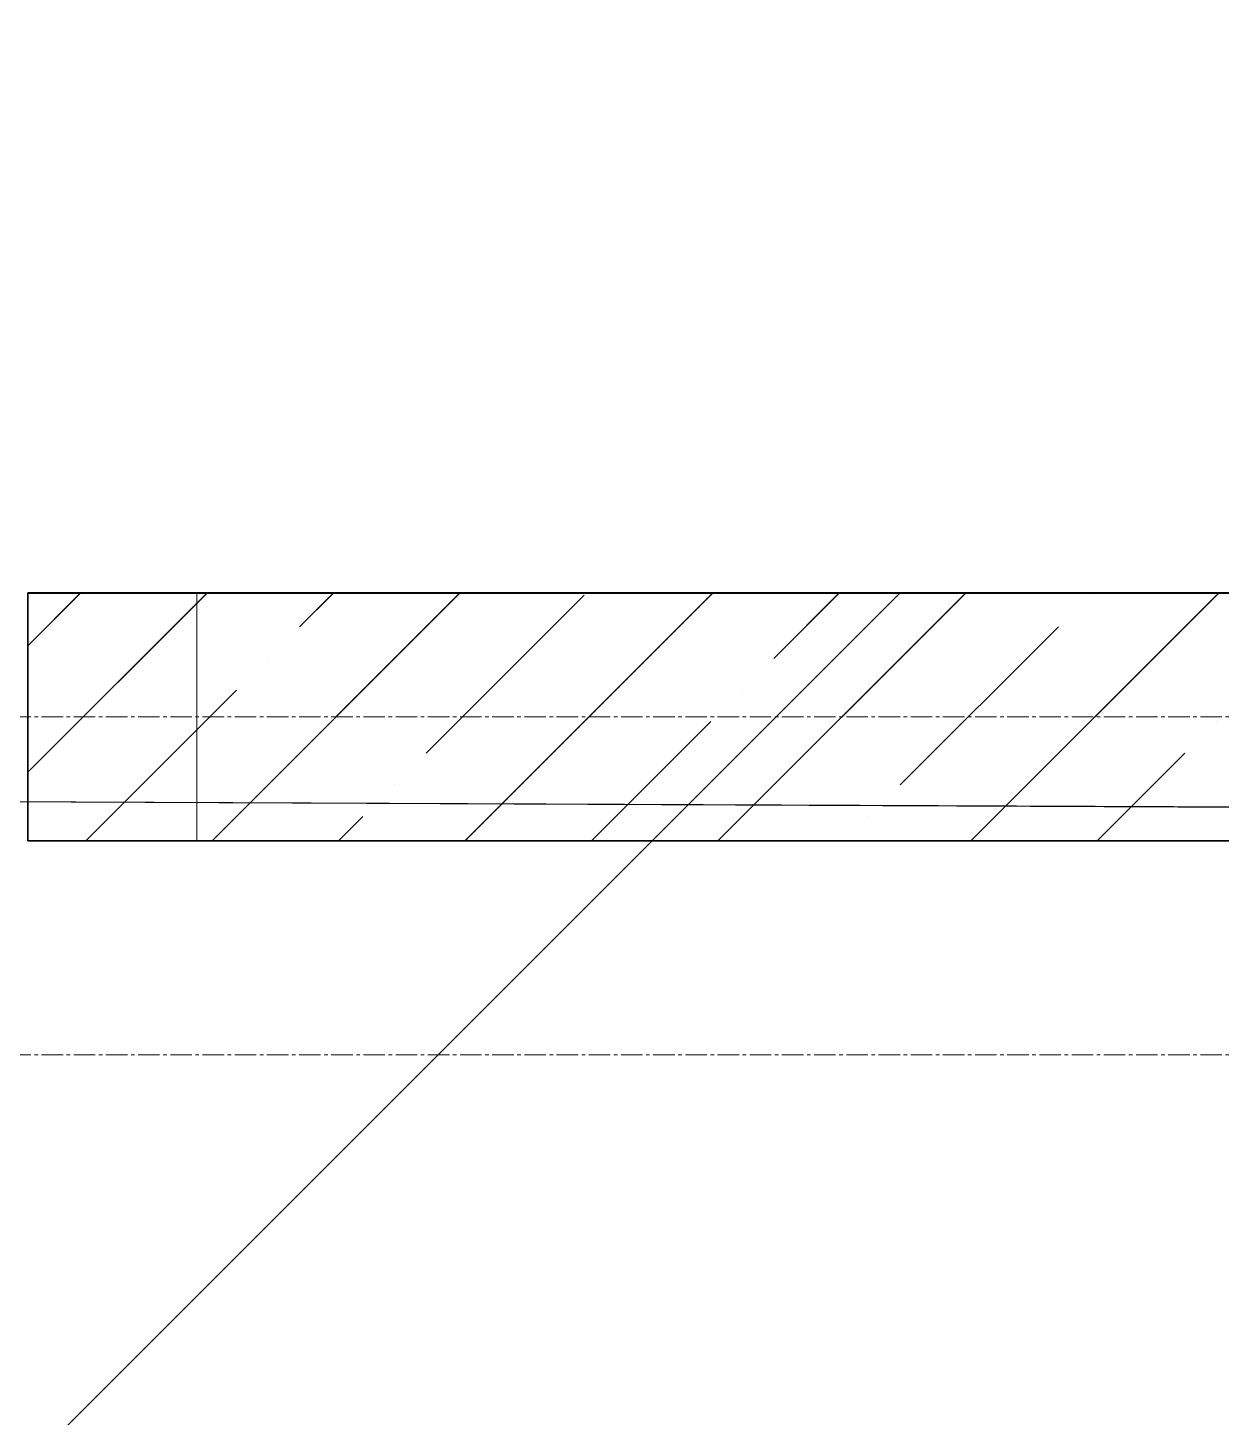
# Model space of a CAD drawing. Header units: millimetres. Extents: x 470010 to 1231400, y -134005 to 421770.
# Drawn here: x 806643 to 807702, y 148792 to 150025 of the extents above; entities that cross this region are included whole.
import ezdxf
from ezdxf.enums import TextEntityAlignment as Align

# ---------------------------------------------------------------- set-up
doc = ezdxf.new("R2010")
doc.units = ezdxf.units.MM
doc.linetypes.add('CENTER2', pattern=[28.575, 19.05, -3.175, 3.175, -3.175])
doc.layers.get('Defpoints').update_dxf_attribs({"color": 140})
doc.layers.add('АР_Стены ЖБ', color=7, linetype='Continuous', lineweight=35)
doc.layers.add('АР_Штриховка', color=8, linetype='Continuous', lineweight=0)
doc.layers.add('РД_Оси_100', color=7, linetype='Continuous', lineweight=0, true_color=0x525252)
doc.styles.add('style1', font='ARIALN.TTF')

# ---------------------------------------------------------------- blocks, each defined once
blk = doc.blocks.new('СОШ_2200_АР_ОСИ_М100_28.05.24')
at = {"layer": 'РД_Оси_100', "color": 251, "linetype": 'CENTER2', "true_color": 0x636466}
for points in [[(29555, 26700), (-5454.958, 26700), (-5954.958, 26850)], [(29555, 26400), (-5454.958, 26400), (-5954.958, 26250)]]:
    blk.add_lwpolyline(points, dxfattribs=at)
blk = doc.blocks.new('A$C9108343f')
blk.add_lwpolyline([(160804.1, 248479.5), (162964.1, 248479.5), (162964.1, 249379.5), (167604.1, 249379.5), (167604.1, 249579.5), (186123.5, 249579.5), (186024.6, 244500.4), (148704.1, 244484.5), (148664.7, 245989.5), (140924.1, 246026), (140881.3, 249704.6), (148704.1, 249669.5), (148714.1, 259259.5)])
at = {"layer": 'АР_Стены ЖБ', "color": 18, "linetype": 'Continuous', "lineweight": 35, "true_color": 0x000000}
for p, q in [((140924.1, 249889.5), (140924.1, 249669.5)), ((147504.1, 249889.5), (140924.1, 249889.5)), ((140924.1, 249669.5), (147504.1, 249669.5))]:
    blk.add_line(p, q, dxfattribs=at)
at = {"layer": 'АР_Стены ЖБ', "color": 18, "linetype": 'Continuous', "lineweight": 15, "true_color": 0x000000}
blk.add_line((141074.1, 249889.5), (141074.1, 249669.5), dxfattribs=at)
at = {"layer": 'АР_Штриховка', "color": 18, "linetype": 'Continuous', "lineweight": 5, "true_color": 0x000000}
for p, q in [((140924.1, 249730.4), (141083.2, 249889.5)), ((140924.1, 249842.6), (140971, 249889.5)), ((141087.7, 249669.5), (141307.7, 249889.5)), ((141165.4, 249859.4), (141195.5, 249889.5)), ((141312.2, 249669.5), (141532.2, 249889.5)), ((141536.8, 249669.5), (141756.8, 249889.5)), ((141586.4, 249831.4), (141644.5, 249889.5)), ((141761.3, 249669.5), (141981.3, 249889.5)), ((141277.7, 249747.2), (141418, 249887.5)), ((141867, 249887.5), (141867, 249887.5)), ((141698.6, 249719.1), (141839, 249859.4)), ((141137.4, 249831.4), (141137.4, 249831.4)), ((140975.5, 249669.5), (141109.3, 249803.3)), ((141558.3, 249803.3), (141558.3, 249803.3)), ((141424.5, 249669.5), (141530.3, 249775.3)), ((141979.3, 249775.3), (141979.3, 249775.3)), ((141873.5, 249669.5), (141951.2, 249747.2)), ((141249.6, 249719.1), (141249.6, 249719.1)), ((141200, 249669.5), (141221.6, 249691.1)), ((141670.6, 249691.1), (141670.6, 249691.1))]:
    blk.add_line(p, q, dxfattribs=at)
at = {"layer": 'РД_Оси_100'}
blk.add_blockref('СОШ_2200_АР_ОСИ_М100_28.05.24', (140804.1, 223079.5), dxfattribs=at)
at = {"layer": 'Defpoints', "color": 18, "true_color": 0x000000, "style": 'style1'}
for p in [(143949.3, 316089.1), (143975, 281639.5), (143890.4, 273244.7), (143840, 264276.8), (143967.8, 254892.4), (12252, 104178.1), (12382.6, 96023.1)]:
    blk.add_attdef('АР-ПОМЕЩЕНИЕ:НАИМЕНОВАНИЕ', text='', height=100, dxfattribs=at).set_placement(p, align=Align.MIDDLE)
at = {"layer": 'Defpoints', "color": 18, "true_color": 0x000000, "style": 'style1', "flags": 8}
for p in [(143951.3, 279099.1), (143848.3, 269251.1), (143875.3, 260094.2), (144049.7, 250824.7), (163419.3, 238153.4), (155897.5, 237966), (183037.2, 237966), (143342.9, 237876.2)]:
    blk.add_attdef('АР-ПОМЕЩЕНИЕ:НАИМЕНОВАНИЕ', text='', height=100, dxfattribs=at).set_placement(p, align=Align.MIDDLE)

msp = doc.modelspace()

# ---------------------------------------------------------------- hatches: boundary and pattern name
h = msp.add_hatch()
h.set_pattern_fill('ANSI31', color=3, scale=333)
h.paths.add_polyline_path([(817822.706, 156413.251), (817822.706, 156633.251), (818712.706, 156633.251), (818712.706, 157213.251), (818712.706, 158463.251), (818712.706, 158793.251), (818142.704, 158793.251), (818142.704, 158993.251), (818142.704, 159018.251), (818142.708, 160493.251), (818142.709, 160913.252), (818142.71, 161403.25), (817492.706, 161403.25), (815492.706, 161403.25), (815152.698, 161403.25), (815152.705, 158893.25), (814432.706, 158893.25), (814432.706, 158113.25), (814432.706, 157813.251), (814432.706, 154913.25), (814432.706, 154413.251), (814432.706, 153513.25), (814432.706, 149823.25), (814432.706, 149520.89), (814422.706, 149510.89), (814422.706, 149303.25), (813222.703, 149303.25), (813222.703, 149523.25), (807026.355, 149523.251), (806792.706, 149289.602), (806792.706, 149514.108), (806642.706, 149364.108), (806642.706, 149303.251), (806642.706, 148813.25), (806638.097, 146163.251), (806642.706, 146163.251), (806642.706, 145623.251), (806792.706, 145623.251), (813222.706, 145623.251), (813222.706, 145903.251), (814423.268, 145903.251), (814423.268, 145582.591), (814422.706, 145582.028), (814422.706, 145403.251), (814422.706, 144123.251), (815822.706, 144123.251), (818721.706, 144123.251), (818722.706, 144123.251), (819622.706, 144123.251), (823122.706, 144123.251), (824322.706, 144123.251), (825522.706, 144123.251), (826422.706, 144123.251), (827422.706, 144123.251), (830322.706, 144123.251), (832443.315, 144123.251), (832443.315, 144413.251), (833322.706, 144413.251), (834245.277, 144413.251), (834222.706, 144390.68), (834222.706, 144123.251), (835122.706, 144123.251), (838022.706, 144123.251), (844022.706, 144123.251), (846922.706, 144123.251), (851466.776, 144123.251), (851472.706, 144129.18), (851472.706, 144563.251), (851762.706, 144563.251), (851762.706, 146914.25), (851762.706, 148713.251), (851472.706, 148713.251), (850377.706, 148713.251), (850377.706, 149213.251), (849177.706, 149213.251), (849177.706, 148713.251), (848277.706, 148713.251), (848277.706, 149213.251), (847077.706, 149213.251), (847077.706, 148713.251), (846177.706, 148713.251), (846177.706, 149213.251), (842877.706, 149213.251), (842877.706, 148713.251), (841977.706, 148713.251), (841977.706, 149213.251), (840777.706, 149213.251), (840777.706, 148713.251), (839877.706, 148713.251), (839877.706, 149213.251), (838677.706, 149213.251), (838677.706, 148713.251), (837777.706, 148713.251), (837777.706, 149213.251), (834477.706, 149213.251), (834477.706, 148713.251), (834222.706, 148713.251), (833322.706, 148713.251), (833322.706, 149213.251), (826722.706, 149213.251), (826722.706, 148993.251), (826872.706, 148993.251), (826872.706, 148843.251), (826664.184, 148843.251), (826522.706, 148701.772), (826522.706, 148233.25), (826524.424, 148233.25), (826524.424, 148113.25), (824942.706, 148113.251), (824822.706, 148113.251), (819922.706, 148113.251), (817822.706, 148113.251), (817822.706, 148313.251), (817822.706, 150513.251), (817822.706, 150713.251), (817822.706, 152013.251)])
h.paths.add_polyline_path([(816578.934, 147228.245), (816578.934, 146828.245), (815578.934, 146828.245), (815578.934, 147228.245)], flags=16)
h.paths.add_polyline_path([(828437.705, 148234.002), (827887.705, 148233.761), (827887.758, 148113.761), (828437.758, 148114.002)], flags=0)
h.paths.add_polyline_path([(826922.706, 149014.057), (827042.706, 149014.057), (827042.706, 148233.391), (827067.653, 148233.402), (827642.706, 148233.654), (827742.706, 148233.697), (827742.706, 149014.057), (827862.706, 149014.057), (827862.706, 148233.75), (828462.705, 148234.013), (828562.706, 148234.057), (828562.706, 149013.251), (828682.706, 149013.251), (828682.706, 148114.109), (828462.759, 148114.013), (828462.758, 148114.013), (827862.758, 148113.75), (827862.706, 148113.75), (827642.758, 148113.654), (827042.759, 148113.391), (827042.706, 148113.391), (826722.759, 148113.25), (826722.706, 148233.25), (826922.706, 148233.338)], flags=16)
h.paths.add_polyline_path([(827642.653, 148233.654), (827642.706, 148233.654), (827642.758, 148113.654), (827617.706, 148113.643), (827617.653, 148233.643)], flags=0)
h.paths.add_polyline_path([(818060.384, 156364.651), (818446.674, 156364.651), (818446.674, 156665.265), (818060.384, 156665.265)], flags=25)

# ---------------------------------------------------------------- linework, layer by layer
msp.add_lwpolyline([(826522.706, 148113.25), (828682.706, 148113.25), (828682.706, 149013.251), (833322.706, 149013.251), (833322.706, 149213.251), (851842.142, 149213.251), (851743.238, 144134.142), (814422.706, 144118.251), (814383.268, 145623.251), (806642.706, 145659.752), (806599.923, 149338.31), (814422.706, 149303.25), (814432.706, 158893.25)])
at = {"layer": 'АР_Стены ЖБ', "color": 18, "linetype": 'Continuous', "lineweight": 35, "true_color": 0x000000}
for p, q in [((806642.706, 149523.251), (806642.706, 149303.251)), ((813222.703, 149523.25), (806642.706, 149523.251)), ((806642.706, 149303.251), (813222.703, 149303.25))]:
    msp.add_line(p, q, dxfattribs=at)
at = {"layer": 'АР_Стены ЖБ', "color": 18, "linetype": 'Continuous', "lineweight": 15, "true_color": 0x000000}
msp.add_line((806792.706, 149523.251), (806792.706, 149303.251), dxfattribs=at)
at = {"layer": 'АР_Штриховка', "color": 18, "linetype": 'Continuous', "lineweight": 5, "true_color": 0x000000}
for p, q in [((806642.706, 149364.108), (806801.848, 149523.251)), ((806642.706, 149476.361), (806689.595, 149523.251)), ((806806.355, 149303.251), (807026.355, 149523.251)), ((806884.052, 149493.201), (806914.102, 149523.251)), ((806996.305, 149380.948), (807136.622, 149521.264)), ((807030.861, 149303.251), (807250.861, 149523.251)), ((807255.368, 149303.251), (807475.368, 149523.251)), ((807305.002, 149465.138), (807363.114, 149523.251)), ((807479.874, 149303.251), (807699.874, 149523.251)), ((807417.255, 149352.885), (807557.571, 149493.201)), ((806694.102, 149303.251), (806827.926, 149437.075)), ((807143.114, 149303.251), (807248.875, 149409.011)), ((807592.127, 149303.251), (807669.825, 149380.948)), ((806918.608, 149303.251), (806940.179, 149324.821))]:
    msp.add_line(p, q, dxfattribs=at)

# ---------------------------------------------------------------- block references
msp.add_blockref('A$C9108343f', (665718.612, -100366.242))
at = {"layer": 'РД_Оси_100'}
msp.add_blockref('СОШ_2200_АР_ОСИ_М100_28.05.24', (806522.706, 122713.251), dxfattribs=at)

doc.saveas('drawing.dxf')
